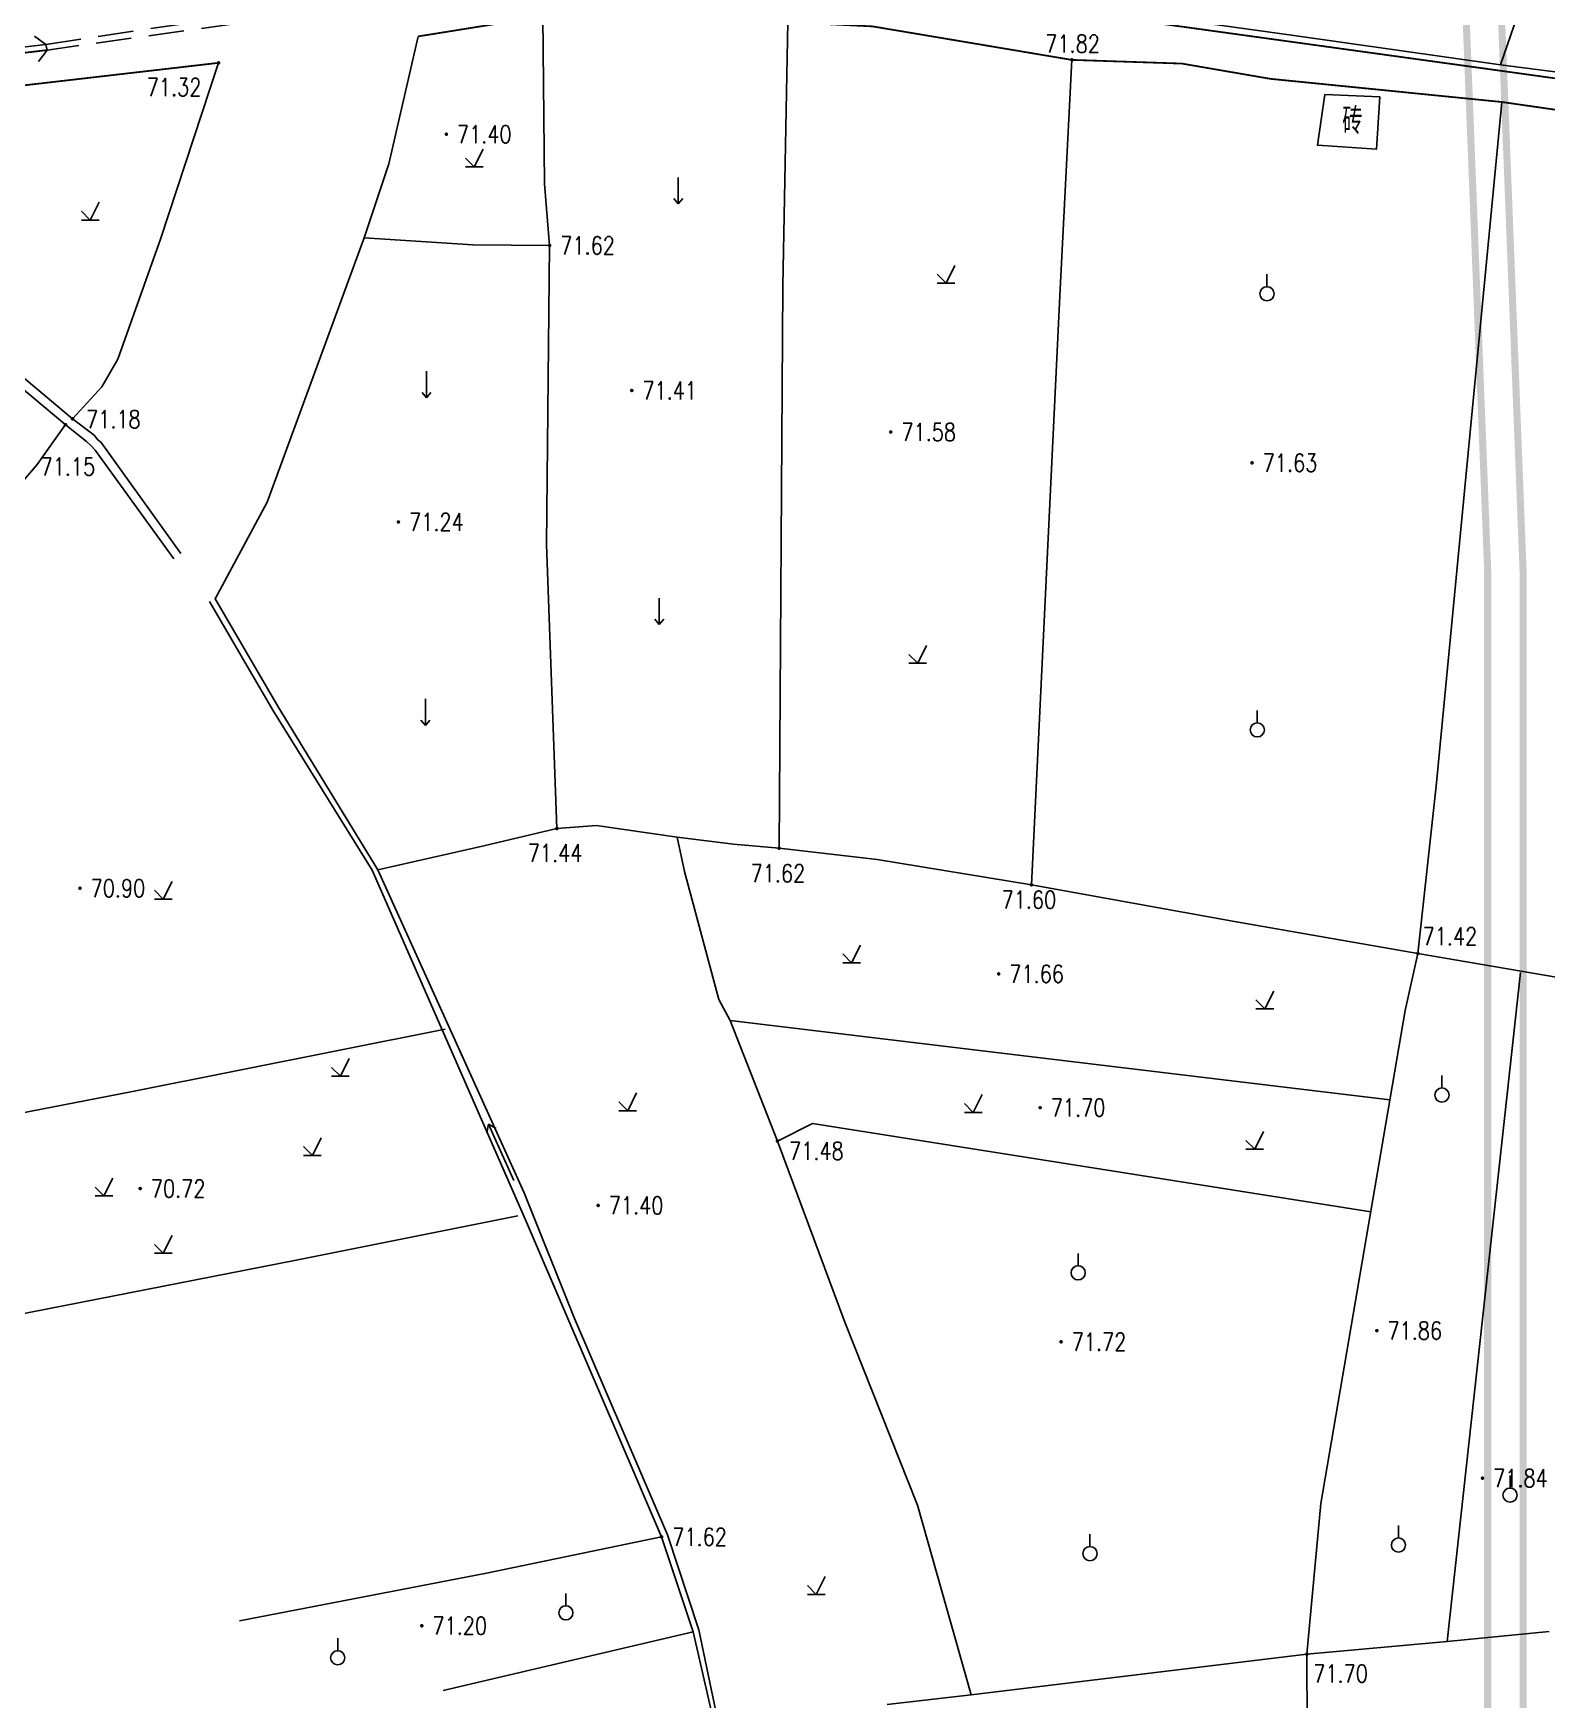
# Model space of a CAD drawing. Extents: x 10519 to 17598, y -625 to 2857.
# Drawn here: x 13924.2 to 14009.7, y 160.2 to 254.3 of the extents above; entities that cross this region are included whole.
import ezdxf
from ezdxf.enums import TextEntityAlignment as Align

# ---------------------------------------------------------------- set-up
doc = ezdxf.new("R2010")
doc.units = 0
doc.header["$MEASUREMENT"] = 0
for name, pattern in [('CENTER', [2, 1.25, -0.25, 0.25, -0.25]), ('CENTERX2', [4, 2.5, -0.5, 0.5, -0.5]), ('X3', [5, 4, -1]), ('X5', [3, 2, -1])]:
    doc.linetypes.add(name, pattern=pattern)
doc.layers.get('0').update_dxf_attribs({"linetype": 'CONTINUOUS'})
for name, color, linetype in [('00000衢化东路中线', 1, 'CENTER'), ('00000道路边线', 2, 'CONTINUOUS'), ('0000原地形', 252, 'CONTINUOUS'), ('GCD', 224, 'CONTINUOUS')]:
    doc.layers.add(name, color=color, linetype=linetype)
doc.styles.add('HZ', font='txt8.shx', dxfattribs={"width": 0.8, "bigfont": 'hz.shx'})
doc.styles.get("Standard").update_dxf_attribs({"font": 'txt8.shx', "width": 0.8, "bigfont": 'hz.shx'})
doc.linetypes.add('10421', pattern='A,2,[150,AAA.SHX,S=1,R=0,X=0,Y=1],1e-11', length=2)

# ---------------------------------------------------------------- blocks, each defined once
blk = doc.blocks.new('GC200')
at = {"linetype": 'Continuous', "const_width": 0.2, "flags": 128}
blk.add_lwpolyline([(-0.1, 0, 1), (0.1, 0, 1)], format="xyb", close=True, dxfattribs=at)

msp = doc.modelspace()

# ---------------------------------------------------------------- linework, layer by layer
at = {"layer": '00000衢化东路中线', "color": 6, "linetype": 'CENTERX2', "ltscale": 6}
msp.add_arc((13411.378, 223.919), 615, 0, 17.868144, dxfattribs=at)
at = {"layer": '00000道路边线', "const_width": 0.4}
for points in [[(13949.57, 7.079), (13982.275, 5.635, 0.427199), (14008.378, 30.611), (14008.378, 223.919, 0.078123), (13979.581, 407.095), (13942.921, 520.813, 0.456777), (13908.142, 535.6), (13803.036, 484.183), (13650.726, 409.675, -0.033896), (13609.6, 392.183), (12970.082, 169.998, 0.48251), (12960.756, 143.406, -0.48251), (12970.082, 169.998)], [(14006.378, 20.813), (14006.378, 223.919, 0.078123), (13977.678, 406.482), (13940.885, 520.611, 0.456777), (13913.061, 532.44), (13804.062, 479.119), (13652.957, 405.2, -0.033868), (13611.241, 387.46)], [(13958.293, 523.647), (13994.334, 411.851, -0.078123), (14023.878, 223.919), (14023.878, 36.677, 1), (14028.878, 36.677), (14028.878, 223.919, 0.078123), (13999.093, 413.385), (13963.052, 525.181, 1.000006), (13958.293, 523.647)]]:
    msp.add_lwpolyline(points, format="xyb", dxfattribs=at)
at = {"layer": '0000原地形', "linetype": 'Continuous'}
for p, q in [((14010.865, 263.492, 71.27), (14007.11, 252.525, 71.27)), ((14010.865, 263.492, 71.27), (14007.11, 252.525, 71.27)), ((13995.29, 254.197, 71.348), (13980.233, 256.315, 71.348)), ((13995.29, 254.197, 71.348), (13980.233, 256.315, 71.348)), ((13953.101, 245.797, 71.417), (13953.013, 255.257, 71.417)), ((13953.101, 245.797, 71.417), (13953.013, 255.257, 71.417)), ((13924.936, 253.672), (13924.292, 254.147)), ((13945.972, 254.129, 71.417), (13944.315, 246.937, 71.417)), ((13945.972, 254.129, 71.417), (13944.315, 246.937, 71.417)), ((13966.849, 254.931, 71.751), (13966.558, 240.025, 71.751)), ((13966.849, 254.931, 71.751), (13966.558, 240.025, 71.751)), ((14007.11, 252.525, 71.348), (13995.29, 254.197, 71.348)), ((14007.11, 252.525, 71.348), (13995.29, 254.197, 71.348)), ((13924.936, 253.672), (13911.379, 252.117)), ((13925.007, 253.355), (13924.525, 252.716)), ((13924.936, 253.672), (13925.007, 253.355)), ((13934.695, 252.634), (13931.416, 242.682)), ((13982.887, 252.802, 71.817), (13982.215, 239.474, 71.817)), ((13982.887, 252.802, 71.817), (13982.215, 239.474, 71.817)), ((14024.404, 250.264, 71.348), (14007.11, 252.525, 71.348)), ((14024.404, 250.264, 71.348), (14007.11, 252.525, 71.348)), ((14003.474, 211.794, 71.817), (14007.183, 250.424, 71.817)), ((14003.474, 211.794, 71.817), (14007.183, 250.424, 71.817)), ((13944.315, 246.937, 71.417), (13942.919, 242.749, 71.417)), ((13944.315, 246.937, 71.417), (13942.919, 242.749, 71.417)), ((13953.396, 242.324, 71.417), (13953.101, 245.797, 71.417)), ((13953.396, 242.324, 71.417), (13953.101, 245.797, 71.417)), ((13942.919, 242.749, 71.417), (13937.434, 227.835, 71.417)), ((13942.919, 242.749, 71.417), (13937.434, 227.835, 71.417)), ((13942.919, 242.749, 71.417), (13949.055, 242.357, 71.417)), ((13942.919, 242.749, 71.417), (13949.055, 242.357, 71.417)), ((13931.416, 242.682), (13929.009, 235.899)), ((13949.055, 242.357, 71.417), (13953.396, 242.324, 71.417)), ((13949.055, 242.357, 71.417), (13953.396, 242.324, 71.417)), ((13953.223, 225.449, 71.623), (13953.396, 242.324, 71.623)), ((13953.223, 225.449, 71.623), (13953.396, 242.324, 71.623)), ((13916.404, 240.947), (13926.446, 232.54)), ((13916.101, 240.537), (13926.121, 232.149)), ((13966.558, 240.025, 71.751), (13966.353, 208.295, 71.751)), ((13966.558, 240.025, 71.751), (13966.353, 208.295, 71.751)), ((13982.215, 239.474, 71.817), (13980.609, 206.228, 71.817)), ((13982.215, 239.474, 71.817), (13980.609, 206.228, 71.817)), ((13929.009, 235.899), (13928.094, 234.336)), ((13928.094, 234.336), (13926.446, 232.54)), ((13926.446, 232.54), (13927.678, 231.614)), ((13926.121, 232.149), (13927.241, 231.263)), ((13927.678, 231.614), (13927.874, 231.36)), ((13927.241, 231.263), (13927.501, 231.008)), ((13927.501, 231.008), (13927.725, 230.764)), ((13927.725, 230.764), (13932.162, 224.64)), ((13927.874, 231.36), (13928.061, 231.193)), ((13928.061, 231.193), (13932.573, 224.941)), ((13937.434, 227.835, 71.417), (13934.508, 222.369, 71.417)), ((13937.434, 227.835, 71.417), (13934.508, 222.369, 71.417)), ((13953.803, 209.405, 71.623), (13953.223, 225.449, 71.623)), ((13953.803, 209.405, 71.623), (13953.223, 225.449, 71.623)), ((13934.185, 222.233, 71.53), (13937.769, 216.096, 71.53)), ((13934.185, 222.233, 71.53), (13937.769, 216.096, 71.53)), ((13934.485, 222.408), (13938.067, 216.275)), ((13934.485, 222.408), (13938.067, 216.275)), ((13937.769, 216.096, 71.53), (13943.374, 207.062, 71.53)), ((13937.769, 216.096, 71.53), (13943.374, 207.062, 71.53)), ((13938.067, 216.275), (13943.684, 207.067)), ((13938.067, 216.275), (13943.684, 207.067)), ((14002.434, 202.353, 71.817), (14003.474, 211.794, 71.817)), ((14002.434, 202.353, 71.817), (14003.474, 211.794, 71.817)), ((13949.669, 208.427), (13953.803, 209.405)), ((13949.669, 208.427), (13953.803, 209.405)), ((13956.033, 209.57, 71.623), (13953.803, 209.405, 71.623)), ((13956.033, 209.57, 71.623), (13953.803, 209.405, 71.623)), ((13960.603, 208.923, 71.623), (13956.033, 209.57, 71.623)), ((13960.603, 208.923, 71.623), (13956.033, 209.57, 71.623)), ((13960.603, 208.923, 71.567), (13961.017, 206.983, 71.567)), ((13963.782, 208.53, 71.623), (13960.603, 208.923, 71.623)), ((13960.603, 208.923, 71.567), (13961.017, 206.983, 71.567)), ((13963.782, 208.53, 71.623), (13960.603, 208.923, 71.623)), ((13943.684, 207.067), (13949.669, 208.427)), ((13943.684, 207.067), (13949.669, 208.427)), ((13966.353, 208.295, 71.623), (13963.782, 208.53, 71.623)), ((13966.353, 208.295, 71.623), (13963.782, 208.53, 71.623)), ((13966.353, 208.295, 71.751), (13971.892, 207.656, 71.751)), ((13966.353, 208.295, 71.751), (13971.892, 207.656, 71.751)), ((13943.374, 207.062, 71.53), (13952.04, 187.322, 71.53)), ((13943.374, 207.062, 71.53), (13952.04, 187.322, 71.53)), ((13943.684, 207.067), (13951.958, 188.832)), ((13943.684, 207.067), (13951.958, 188.832)), ((13961.017, 206.983, 71.567), (13962.954, 199.761, 71.567)), ((13961.017, 206.983, 71.567), (13962.954, 199.761, 71.567)), ((13971.892, 207.656, 71.751), (13980.609, 206.228, 71.751)), ((13971.892, 207.656, 71.751), (13980.609, 206.228, 71.751)), ((13980.609, 206.228, 71.817), (13992.085, 204.157, 71.817)), ((13980.609, 206.228, 71.817), (13992.085, 204.157, 71.817)), ((13992.085, 204.157, 71.817), (14002.434, 202.353, 71.817)), ((13992.085, 204.157, 71.817), (14002.434, 202.353, 71.817)), ((14002.434, 202.353, 71.42), (14001.72, 199.128, 71.42)), ((14002.434, 202.353, 71.42), (14001.72, 199.128, 71.42)), ((14002.434, 202.353, 71.42), (14034.383, 196.898, 71.42)), ((14002.434, 202.353, 71.42), (14034.383, 196.898, 71.42)), ((14008.229, 201.273, 71.722), (14004.084, 163.516, 71.722)), ((14008.229, 201.273, 71.722), (14004.084, 163.516, 71.722)), ((13962.954, 199.761, 71.567), (13963.593, 198.562, 71.567)), ((13962.954, 199.761, 71.567), (13963.593, 198.562, 71.567)), ((13963.593, 198.562, 71.532), (14000.855, 194.084, 71.532)), ((13963.593, 198.562, 71.567), (13966.262, 191.762, 71.567)), ((13963.593, 198.562, 71.532), (14000.855, 194.084, 71.532)), ((13963.593, 198.562, 71.567), (13966.262, 191.762, 71.567)), ((14001.72, 199.128, 71.42), (13996.946, 171.303, 71.42)), ((14001.72, 199.128, 71.42), (13996.946, 171.303, 71.42)), ((13929.734, 194.538), (13947.489, 198.074)), ((13912.366, 191.181), (13929.734, 194.538)), ((13966.262, 191.762, 71.48), (13968.237, 192.757, 71.48)), ((13966.262, 191.762, 71.48), (13968.237, 192.757, 71.48)), ((13968.237, 192.757, 71.48), (13999.771, 187.768, 71.48)), ((13968.237, 192.757, 71.48), (13999.771, 187.768, 71.48)), ((13970.073, 181.527, 71.702), (13966.262, 191.762, 71.702)), ((13970.073, 181.527, 71.702), (13966.262, 191.762, 71.702)), ((13951.958, 188.832), (13954.801, 181.742)), ((13951.958, 188.832), (13954.801, 181.742)), ((13951.601, 187.54, 71.257), (13938.984, 185.026, 71.257)), ((13952.04, 187.322, 71.53), (13954.482, 181.605, 71.53)), ((13952.04, 187.322, 71.53), (13954.482, 181.605, 71.53)), ((13938.984, 185.026, 71.257), (13915.528, 180.423, 71.257)), ((13954.482, 181.605, 71.53), (13957.31, 175.035, 71.53)), ((13954.482, 181.605, 71.53), (13957.31, 175.035, 71.53)), ((13954.801, 181.742), (13957.629, 175.172)), ((13954.801, 181.742), (13957.629, 175.172)), ((13974.181, 171.198, 71.702), (13970.073, 181.527, 71.702)), ((13974.181, 171.198, 71.702), (13970.073, 181.527, 71.702)), ((13957.31, 175.035, 71.53), (13959.722, 169.413, 71.53)), ((13957.31, 175.035, 71.53), (13959.722, 169.413, 71.53)), ((13957.629, 175.172), (13960.047, 169.536)), ((13957.629, 175.172), (13960.047, 169.536)), ((13996.946, 171.303, 71.746), (13996.17, 162.791, 71.746)), ((13996.946, 171.303, 71.746), (13996.17, 162.791, 71.746)), ((13977.195, 160.494, 71.702), (13974.181, 171.198, 71.702)), ((13977.195, 160.494, 71.702), (13974.181, 171.198, 71.702)), ((13949.828, 167.365, 71.133), (13959.722, 169.413, 71.133)), ((13949.828, 167.365, 71.133), (13959.722, 169.413, 71.133)), ((13959.722, 169.413, 71.53), (13961.496, 164.057, 71.53)), ((13959.722, 169.413, 71.53), (13961.496, 164.057, 71.53)), ((13960.047, 169.536), (13961.828, 164.158)), ((13960.047, 169.536), (13961.828, 164.158)), ((13935.886, 164.667, 71.133), (13949.828, 167.365, 71.133)), ((13935.886, 164.667, 71.133), (13949.828, 167.365, 71.133)), ((13947.377, 160.74, 71.093), (13961.496, 164.057, 71.093)), ((13947.377, 160.74, 71.093), (13961.496, 164.057, 71.093)), ((13961.496, 164.057, 71.53), (13961.496, 164.057, 71.53)), ((13961.496, 164.057, 71.53), (13964.715, 150.174, 71.53)), ((13961.496, 164.057, 71.53), (13961.496, 164.057, 71.53)), ((13961.496, 164.057, 71.53), (13964.715, 150.174, 71.53)), ((13961.828, 164.158), (13961.828, 164.158)), ((13961.828, 164.158), (13962.871, 159.126)), ((13961.828, 164.158), (13961.828, 164.158)), ((13961.828, 164.158), (13962.871, 159.126)), ((14004.084, 163.516, 71.812), (14009.853, 164.08, 71.812)), ((14004.084, 163.516, 71.812), (14009.853, 164.08, 71.812)), ((13996.17, 162.791, 71.702), (13977.195, 160.494, 71.702)), ((13996.17, 162.791, 71.702), (13977.195, 160.494, 71.702)), ((13996.17, 162.791, 71.812), (14004.084, 163.516, 71.812)), ((13996.17, 162.791, 71.812), (14004.084, 163.516, 71.812)), ((13996.189, 158.641, 71.812), (13996.17, 162.791, 71.812)), ((13996.189, 158.641, 71.812), (13996.17, 162.791, 71.812)), ((13977.195, 160.494, 71.702), (13972.462, 159.951, 71.702)), ((13977.195, 160.494, 71.702), (13972.462, 159.951, 71.702))]:
    msp.add_line(p, q, dxfattribs=at)
at = {"layer": '0000原地形', "linetype": 'X5'}
for p, q in [((13924.936, 253.672), (13935.494, 255.262)), ((13935.709, 254.858), (13925.007, 253.355))]:
    msp.add_line(p, q, dxfattribs=at)
at = {"layer": '0000原地形'}
for p, q in [((13949.134, 246.758), (13949.634, 247.758)), ((13949.134, 246.758), (13949.634, 247.758)), ((13948.634, 247.258), (13949.134, 246.758)), ((13948.634, 247.258), (13949.134, 246.758)), ((13948.634, 246.758), (13949.634, 246.758)), ((13948.634, 246.758), (13949.634, 246.758)), ((13960.661, 244.669), (13960.661, 246.169)), ((13960.661, 244.669), (13960.661, 246.169)), ((13927.447, 243.761), (13927.947, 244.761)), ((13960.411, 244.969), (13960.661, 244.669)), ((13960.411, 244.969), (13960.661, 244.669)), ((13960.661, 244.669), (13960.911, 244.969)), ((13960.661, 244.669), (13960.911, 244.969)), ((13926.947, 244.261), (13927.447, 243.761)), ((13926.947, 243.761), (13927.947, 243.761)), ((13975.789, 240.195), (13976.289, 241.195)), ((13975.789, 240.195), (13976.289, 241.195)), ((13975.289, 240.695), (13975.789, 240.195)), ((13975.289, 240.695), (13975.789, 240.195)), ((13975.289, 240.195), (13976.289, 240.195)), ((13975.289, 240.195), (13976.289, 240.195)), ((13993.912, 239.998), (13993.912, 240.698)), ((13993.912, 239.998), (13993.912, 240.698)), ((13946.442, 233.724), (13946.442, 235.224)), ((13946.442, 233.724), (13946.442, 235.224)), ((13946.192, 234.024), (13946.442, 233.724)), ((13946.192, 234.024), (13946.442, 233.724)), ((13946.442, 233.724), (13946.692, 234.024)), ((13946.442, 233.724), (13946.692, 234.024)), ((13959.586, 220.92), (13959.586, 222.42)), ((13959.586, 220.92), (13959.586, 222.42)), ((13959.336, 221.22), (13959.586, 220.92)), ((13959.336, 221.22), (13959.586, 220.92)), ((13959.586, 220.92), (13959.836, 221.22)), ((13959.586, 220.92), (13959.836, 221.22)), ((13973.685, 219.235), (13974.185, 218.735)), ((13973.685, 219.235), (13974.185, 218.735)), ((13974.185, 218.735), (13974.685, 219.735)), ((13974.185, 218.735), (13974.685, 219.735)), ((13973.685, 218.735), (13974.685, 218.735)), ((13973.685, 218.735), (13974.685, 218.735)), ((13946.378, 215.226), (13946.378, 216.726)), ((13946.378, 215.226), (13946.378, 216.726)), ((13946.128, 215.526), (13946.378, 215.226)), ((13946.128, 215.526), (13946.378, 215.226)), ((13946.378, 215.226), (13946.628, 215.526)), ((13946.378, 215.226), (13946.628, 215.526)), ((13993.363, 215.374), (13993.363, 216.074)), ((13993.363, 215.374), (13993.363, 216.074)), ((13931.573, 205.423), (13932.073, 206.423)), ((13931.073, 205.923), (13931.573, 205.423)), ((13931.073, 205.423), (13932.073, 205.423)), ((13969.947, 202.326), (13970.447, 201.826)), ((13969.947, 202.326), (13970.447, 201.826)), ((13970.447, 201.826), (13970.947, 202.826)), ((13970.447, 201.826), (13970.947, 202.826)), ((13969.947, 201.826), (13970.947, 201.826)), ((13969.947, 201.826), (13970.947, 201.826)), ((13993.29, 199.728), (13993.79, 199.228)), ((13993.29, 199.728), (13993.79, 199.228)), ((13993.79, 199.228), (13994.29, 200.228)), ((13993.79, 199.228), (13994.29, 200.228)), ((13993.29, 199.228), (13994.29, 199.228)), ((13993.29, 199.228), (13994.29, 199.228)), ((13941.073, 195.923), (13941.573, 195.423)), ((13941.573, 195.423), (13942.073, 196.423)), ((13941.073, 195.423), (13942.073, 195.423)), ((14003.793, 194.758), (14003.793, 195.458)), ((14003.793, 194.758), (14003.793, 195.458)), ((13957.303, 193.976), (13957.803, 193.476)), ((13957.303, 193.976), (13957.803, 193.476)), ((13957.803, 193.476), (13958.303, 194.476)), ((13957.803, 193.476), (13958.303, 194.476)), ((13976.825, 193.882), (13977.325, 193.382)), ((13976.825, 193.882), (13977.325, 193.382)), ((13977.325, 193.382), (13977.825, 194.382)), ((13977.325, 193.382), (13977.825, 194.382)), ((13957.303, 193.476), (13958.303, 193.476)), ((13957.303, 193.476), (13958.303, 193.476)), ((13976.825, 193.382), (13977.825, 193.382)), ((13976.825, 193.382), (13977.825, 193.382)), ((13939.997, 190.95), (13940.497, 191.95)), ((13949.938, 192.722), (13949.845, 192.231)), ((13949.938, 192.722), (13949.845, 192.231)), ((13951.373, 189.53), (13949.938, 192.722)), ((13949.938, 192.722), (13950.368, 192.466)), ((13951.373, 189.53), (13949.938, 192.722)), ((13949.938, 192.722), (13950.368, 192.466)), ((13993.221, 191.295), (13993.721, 192.295)), ((13993.221, 191.295), (13993.721, 192.295)), ((13939.497, 191.45), (13939.997, 190.95)), ((13992.721, 191.795), (13993.221, 191.295)), ((13992.721, 191.795), (13993.221, 191.295)), ((13992.721, 191.295), (13993.721, 191.295)), ((13992.721, 191.295), (13993.721, 191.295)), ((13939.497, 190.95), (13940.497, 190.95)), ((13927.719, 189.166), (13928.219, 188.666)), ((13928.219, 188.666), (13928.719, 189.666)), ((13927.719, 188.666), (13928.719, 188.666)), ((13931.573, 185.423), (13932.073, 186.423)), ((13931.073, 185.923), (13931.573, 185.423)), ((13931.073, 185.423), (13932.073, 185.423)), ((13983.246, 184.722), (13983.246, 185.422)), ((13983.246, 184.722), (13983.246, 185.422)), ((14007.642, 172.172), (14007.642, 172.872)), ((14007.642, 172.172), (14007.642, 172.872)), ((13983.915, 168.87), (13983.915, 169.57)), ((13983.915, 168.87), (13983.915, 169.57)), ((14001.336, 169.353), (14001.336, 170.053)), ((14001.336, 169.353), (14001.336, 170.053)), ((13967.951, 166.668), (13968.451, 166.168)), ((13967.951, 166.668), (13968.451, 166.168)), ((13968.451, 166.168), (13968.951, 167.168)), ((13968.451, 166.168), (13968.951, 167.168)), ((13954.312, 165.525), (13954.312, 166.225)), ((13954.312, 165.525), (13954.312, 166.225)), ((13967.951, 166.168), (13968.951, 166.168)), ((13967.951, 166.168), (13968.951, 166.168)), ((13941.423, 162.988), (13941.423, 163.688)), ((13941.423, 162.988), (13941.423, 163.688))]:
    msp.add_line(p, q, dxfattribs=at)
at = {"layer": '0000原地形', "linetype": '10421'}
for p, q in [((13924.441, 229.956, 71.147), (13926.05, 232.208, 71.147)), ((13919.282, 223.903, 71.147), (13924.441, 229.956, 71.147))]:
    msp.add_line(p, q, dxfattribs=at)
at = {"layer": '0000原地形', "linetype": 'X3', "const_width": 0.1, "flags": 128}
for points in [[(14045.461, 246.868), (14044.022, 246.847), (14043.04, 247.271), (14024.338, 249.794), (14024.338, 249.794), (14007.155, 252.182), (14007.155, 252.182), (13977.753, 256.25), (13977.753, 256.25), (13977.753, 256.25), (13958.557, 257.721), (13958.557, 257.721), (13958.557, 257.721), (13939.76, 255.458), (13939.466, 255.611)], [(14045.461, 246.868), (14044.022, 246.847), (14043.04, 247.271), (14024.338, 249.794), (14024.338, 249.794), (14007.155, 252.182), (14007.155, 252.182), (13977.753, 256.25), (13977.753, 256.25), (13977.753, 256.25), (13958.557, 257.721), (13958.557, 257.721), (13958.557, 257.721), (13939.76, 255.458), (13939.466, 255.611)], [(13934.695, 252.634), (13908.399, 249.597)]]:
    msp.add_lwpolyline(points, dxfattribs=at)
at = {"layer": '0000原地形', "linetype": 'Continuous', "const_width": 0.1, "elevation": 72.643, "flags": 128}
msp.add_lwpolyline([(14044.762, 242.833), (14043.249, 244.378), (14042.461, 244.625), (14031.77, 247.103), (14012.881, 249.601), (14007.183, 250.424), (13994.109, 251.732), (13989.101, 252.594), (13982.887, 252.802), (13971.636, 254.693), (13966.849, 254.931), (13960.315, 255.48), (13953.013, 255.257), (13945.972, 254.129)], dxfattribs=at)
msp.add_lwpolyline([(14044.762, 242.833), (14043.249, 244.378), (14042.461, 244.625), (14031.77, 247.103), (14012.881, 249.601), (14007.183, 250.424), (13994.109, 251.732), (13989.101, 252.594), (13982.887, 252.802), (13971.636, 254.693), (13966.849, 254.931), (13960.315, 255.48), (13953.013, 255.257), (13945.972, 254.129)], dxfattribs=at)
at = {"layer": '0000原地形', "linetype": 'Continuous', "const_width": 0.1, "flags": 128}
msp.add_lwpolyline([(13925.007, 253.355), (13911.423, 251.731)], dxfattribs=at)
at = {"layer": '0000原地形', "linetype": 'Continuous', "flags": 128}
msp.add_lwpolyline([(13997.185, 250.842), (13996.773, 247.987), (14000.1, 247.767), (14000.293, 250.715)], close=True, dxfattribs=at)
msp.add_lwpolyline([(13997.185, 250.842), (13996.773, 247.987), (14000.1, 247.767), (14000.293, 250.715)], close=True, dxfattribs=at)
at = {"layer": '0000原地形'}
for centre in [(13993.912, 239.598), (13993.912, 239.598), (13993.363, 214.974), (13993.363, 214.974), (14003.793, 194.358), (14003.793, 194.358), (13983.246, 184.322), (13983.246, 184.322), (14007.642, 171.772), (14007.642, 171.772), (14001.336, 168.953), (14001.336, 168.953), (13983.915, 168.47), (13983.915, 168.47), (13954.312, 165.125), (13954.312, 165.125), (13941.423, 162.588), (13941.423, 162.588)]:
    msp.add_ellipse(centre, major_axis=(-0.283, 0.283), ratio=1, start_param=3.926991, end_param=10.210176, dxfattribs=at)

# ---------------------------------------------------------------- block references
at = {"layer": 'GCD', "linetype": 'Continuous'}
ref = msp.add_blockref('GC200', (13982.887, 252.802, 71.817), dxfattribs=dict(at, xscale=0.5, yscale=0.5, zscale=0.5))
ref.add_attrib('height', '71.82', dxfattribs={"linetype": 'Continuous', "height": 1, "style": 'HZ', "width": 0.8}).set_placement((13981.39, 253.714, 71.817), align=Align.MIDDLE_LEFT)
ref = msp.add_blockref('GC200', (13982.887, 252.802, 71.817), dxfattribs=dict(at, xscale=0.5, yscale=0.5, zscale=0.5))
ref.add_attrib('height', '71.82', dxfattribs={"linetype": 'Continuous', "height": 1, "style": 'HZ', "width": 0.8}).set_placement((13981.39, 253.714, 71.817), align=Align.MIDDLE_LEFT)
ref = msp.add_blockref('GC200', (13934.695, 252.634, 71.322), dxfattribs=dict(at, xscale=0.5, yscale=0.5, zscale=0.5))
ref.add_attrib('height', '71.32', dxfattribs={"linetype": 'Continuous', "height": 1, "style": 'HZ', "width": 0.8}).set_placement((13930.639, 251.263, 71.322), align=Align.MIDDLE_LEFT)
ref = msp.add_blockref('GC200', (13947.563, 248.606, 71.398), dxfattribs=dict(at, xscale=0.5, yscale=0.5, zscale=0.5))
ref.add_attrib('height', '71.40', dxfattribs={"linetype": 'Continuous', "height": 1, "style": 'HZ', "width": 0.8}).set_placement((13948.163, 248.606, 71.398), align=Align.MIDDLE_LEFT)
ref = msp.add_blockref('GC200', (13947.563, 248.606, 71.398), dxfattribs=dict(at, xscale=0.5, yscale=0.5, zscale=0.5))
ref.add_attrib('height', '71.40', dxfattribs={"linetype": 'Continuous', "height": 1, "style": 'HZ', "width": 0.8}).set_placement((13948.163, 248.606, 71.398), align=Align.MIDDLE_LEFT)
ref = msp.add_blockref('GC200', (13953.396, 242.324, 71.622), dxfattribs=dict(at, xscale=0.5, yscale=0.5, zscale=0.5))
ref.add_attrib('height', '71.62', dxfattribs={"linetype": 'Continuous', "height": 1, "style": 'HZ', "width": 0.8}).set_placement((13953.996, 242.324, 71.622), align=Align.MIDDLE_LEFT)
ref = msp.add_blockref('GC200', (13953.396, 242.324, 71.622), dxfattribs=dict(at, xscale=0.5, yscale=0.5, zscale=0.5))
ref.add_attrib('height', '71.62', dxfattribs={"linetype": 'Continuous', "height": 1, "style": 'HZ', "width": 0.8}).set_placement((13953.996, 242.324, 71.622), align=Align.MIDDLE_LEFT)
ref = msp.add_blockref('GC200', (13958.034, 234.137, 71.412), dxfattribs=dict(at, xscale=0.5, yscale=0.5, zscale=0.5))
ref.add_attrib('height', '71.41', dxfattribs={"linetype": 'Continuous', "height": 1, "style": 'HZ', "width": 0.8}).set_placement((13958.634, 234.137, 71.412), align=Align.MIDDLE_LEFT)
ref = msp.add_blockref('GC200', (13958.034, 234.137, 71.412), dxfattribs=dict(at, xscale=0.5, yscale=0.5, zscale=0.5))
ref.add_attrib('height', '71.41', dxfattribs={"linetype": 'Continuous', "height": 1, "style": 'HZ', "width": 0.8}).set_placement((13958.634, 234.137, 71.412), align=Align.MIDDLE_LEFT)
ref = msp.add_blockref('GC200', (13926.446, 232.54, 71.183), dxfattribs=dict(at, xscale=0.5, yscale=0.5, zscale=0.5))
ref.add_attrib('height', '71.18', dxfattribs={"linetype": 'Continuous', "height": 1, "style": 'HZ', "width": 0.8}).set_placement((13927.209, 232.511, 71.183), align=Align.MIDDLE_LEFT)
ref = msp.add_blockref('GC200', (13926.05, 232.208, 71.146), dxfattribs=dict(at, xscale=0.5, yscale=0.5, zscale=0.5))
ref.add_attrib('height', '71.15', dxfattribs={"linetype": 'Continuous', "height": 1, "style": 'HZ', "width": 0.8}).set_placement((13924.644, 229.843, 70.844), align=Align.MIDDLE_LEFT)
ref = msp.add_blockref('GC200', (13972.661, 231.792, 71.579), dxfattribs=dict(at, xscale=0.5, yscale=0.5, zscale=0.5))
ref.add_attrib('height', '71.58', dxfattribs={"linetype": 'Continuous', "height": 1, "style": 'HZ', "width": 0.8}).set_placement((13973.261, 231.792, 71.579), align=Align.MIDDLE_LEFT)
ref = msp.add_blockref('GC200', (13972.661, 231.792, 71.579), dxfattribs=dict(at, xscale=0.5, yscale=0.5, zscale=0.5))
ref.add_attrib('height', '71.58', dxfattribs={"linetype": 'Continuous', "height": 1, "style": 'HZ', "width": 0.8}).set_placement((13973.261, 231.792, 71.579), align=Align.MIDDLE_LEFT)
ref = msp.add_blockref('GC200', (13993.069, 230.053, 71.628), dxfattribs=dict(at, xscale=0.5, yscale=0.5, zscale=0.5))
ref.add_attrib('height', '71.63', dxfattribs={"linetype": 'Continuous', "height": 1, "style": 'HZ', "width": 0.8}).set_placement((13993.669, 230.053, 71.628), align=Align.MIDDLE_LEFT)
ref = msp.add_blockref('GC200', (13993.069, 230.053, 71.628), dxfattribs=dict(at, xscale=0.5, yscale=0.5, zscale=0.5))
ref.add_attrib('height', '71.63', dxfattribs={"linetype": 'Continuous', "height": 1, "style": 'HZ', "width": 0.8}).set_placement((13993.669, 230.053, 71.628), align=Align.MIDDLE_LEFT)
ref = msp.add_blockref('GC200', (13944.856, 226.714, 71.239), dxfattribs=dict(at, xscale=0.5, yscale=0.5, zscale=0.5))
ref.add_attrib('height', '71.24', dxfattribs={"linetype": 'Continuous', "height": 1, "style": 'HZ', "width": 0.8}).set_placement((13945.456, 226.714, 71.239), align=Align.MIDDLE_LEFT)
ref = msp.add_blockref('GC200', (13944.856, 226.714, 71.239), dxfattribs=dict(at, xscale=0.5, yscale=0.5, zscale=0.5))
ref.add_attrib('height', '71.24', dxfattribs={"linetype": 'Continuous', "height": 1, "style": 'HZ', "width": 0.8}).set_placement((13945.456, 226.714, 71.239), align=Align.MIDDLE_LEFT)
ref = msp.add_blockref('GC200', (13953.803, 209.405, 71.436), dxfattribs=dict(at, xscale=0.5, yscale=0.5, zscale=0.5))
ref.add_attrib('height', '71.44', dxfattribs={"linetype": 'Continuous', "height": 1, "style": 'HZ', "width": 0.8}).set_placement((13952.162, 208.028, 71.436), align=Align.MIDDLE_LEFT)
ref = msp.add_blockref('GC200', (13953.803, 209.405, 71.436), dxfattribs=dict(at, xscale=0.5, yscale=0.5, zscale=0.5))
ref.add_attrib('height', '71.44', dxfattribs={"linetype": 'Continuous', "height": 1, "style": 'HZ', "width": 0.8}).set_placement((13952.162, 208.028, 71.436), align=Align.MIDDLE_LEFT)
ref = msp.add_blockref('GC200', (13966.353, 208.295, 71.623), dxfattribs=dict(at, xscale=0.5, yscale=0.5, zscale=0.5))
ref.add_attrib('height', '71.62', dxfattribs={"linetype": 'Continuous', "height": 1, "style": 'HZ', "width": 0.8}).set_placement((13964.746, 206.876, 71.623), align=Align.MIDDLE_LEFT)
ref = msp.add_blockref('GC200', (13966.353, 208.295, 71.623), dxfattribs=dict(at, xscale=0.5, yscale=0.5, zscale=0.5))
ref.add_attrib('height', '71.62', dxfattribs={"linetype": 'Continuous', "height": 1, "style": 'HZ', "width": 0.8}).set_placement((13964.746, 206.876, 71.623), align=Align.MIDDLE_LEFT)
ref = msp.add_blockref('GC200', (13926.867, 206.035, 70.902), dxfattribs=dict(at, xscale=0.5, yscale=0.5, zscale=0.5))
ref.add_attrib('height', '70.90', dxfattribs={"linetype": 'Continuous', "height": 1, "style": 'HZ', "width": 0.8}).set_placement((13927.467, 206.035, 70.902), align=Align.MIDDLE_LEFT)
ref = msp.add_blockref('GC200', (13980.609, 206.228, 71.604), dxfattribs=dict(at, xscale=0.5, yscale=0.5, zscale=0.5))
ref.add_attrib('height', '71.60', dxfattribs={"linetype": 'Continuous', "height": 1, "style": 'HZ', "width": 0.8}).set_placement((13978.922, 205.386, 71.604), align=Align.MIDDLE_LEFT)
ref = msp.add_blockref('GC200', (13980.609, 206.228, 71.604), dxfattribs=dict(at, xscale=0.5, yscale=0.5, zscale=0.5))
ref.add_attrib('height', '71.60', dxfattribs={"linetype": 'Continuous', "height": 1, "style": 'HZ', "width": 0.8}).set_placement((13978.922, 205.386, 71.604), align=Align.MIDDLE_LEFT)
ref = msp.add_blockref('GC200', (14002.434, 202.353, 71.42), dxfattribs=dict(at, xscale=0.5, yscale=0.5, zscale=0.5))
ref.add_attrib('height', '71.42', dxfattribs={"linetype": 'Continuous', "height": 1, "style": 'HZ', "width": 0.8}).set_placement((14002.701, 203.327, 71.42), align=Align.MIDDLE_LEFT)
ref = msp.add_blockref('GC200', (14002.434, 202.353, 71.42), dxfattribs=dict(at, xscale=0.5, yscale=0.5, zscale=0.5))
ref.add_attrib('height', '71.42', dxfattribs={"linetype": 'Continuous', "height": 1, "style": 'HZ', "width": 0.8}).set_placement((14002.701, 203.327, 71.42), align=Align.MIDDLE_LEFT)
ref = msp.add_blockref('GC200', (13978.759, 201.2, 71.663), dxfattribs=dict(at, xscale=0.5, yscale=0.5, zscale=0.5))
ref.add_attrib('height', '71.66', dxfattribs={"linetype": 'Continuous', "height": 1, "style": 'HZ', "width": 0.8}).set_placement((13979.359, 201.2, 71.663), align=Align.MIDDLE_LEFT)
ref = msp.add_blockref('GC200', (13978.759, 201.2, 71.663), dxfattribs=dict(at, xscale=0.5, yscale=0.5, zscale=0.5))
ref.add_attrib('height', '71.66', dxfattribs={"linetype": 'Continuous', "height": 1, "style": 'HZ', "width": 0.8}).set_placement((13979.359, 201.2, 71.663), align=Align.MIDDLE_LEFT)
ref = msp.add_blockref('GC200', (13981.1, 193.647, 71.701), dxfattribs=dict(at, xscale=0.5, yscale=0.5, zscale=0.5))
ref.add_attrib('height', '71.70', dxfattribs={"linetype": 'Continuous', "height": 1, "style": 'HZ', "width": 0.8}).set_placement((13981.7, 193.647, 71.701), align=Align.MIDDLE_LEFT)
ref = msp.add_blockref('GC200', (13981.1, 193.647, 71.701), dxfattribs=dict(at, xscale=0.5, yscale=0.5, zscale=0.5))
ref.add_attrib('height', '71.70', dxfattribs={"linetype": 'Continuous', "height": 1, "style": 'HZ', "width": 0.8}).set_placement((13981.7, 193.647, 71.701), align=Align.MIDDLE_LEFT)
ref = msp.add_blockref('GC200', (13966.262, 191.762, 71.48), dxfattribs=dict(at, xscale=0.5, yscale=0.5, zscale=0.5))
ref.add_attrib('height', '71.48', dxfattribs={"linetype": 'Continuous', "height": 1, "style": 'HZ', "width": 0.8}).set_placement((13966.918, 191.207, 71.48), align=Align.MIDDLE_LEFT)
ref = msp.add_blockref('GC200', (13966.262, 191.762, 71.48), dxfattribs=dict(at, xscale=0.5, yscale=0.5, zscale=0.5))
ref.add_attrib('height', '71.48', dxfattribs={"linetype": 'Continuous', "height": 1, "style": 'HZ', "width": 0.8}).set_placement((13966.918, 191.207, 71.48), align=Align.MIDDLE_LEFT)
ref = msp.add_blockref('GC200', (13930.269, 189.081, 70.717), dxfattribs=dict(at, xscale=0.5, yscale=0.5, zscale=0.5))
ref.add_attrib('height', '70.72', dxfattribs={"linetype": 'Continuous', "height": 1, "style": 'HZ', "width": 0.8}).set_placement((13930.869, 189.081, 70.717), align=Align.MIDDLE_LEFT)
ref = msp.add_blockref('GC200', (13956.134, 188.125, 71.404), dxfattribs=dict(at, xscale=0.5, yscale=0.5, zscale=0.5))
ref.add_attrib('height', '71.40', dxfattribs={"linetype": 'Continuous', "height": 1, "style": 'HZ', "width": 0.8}).set_placement((13956.734, 188.125, 71.404), align=Align.MIDDLE_LEFT)
ref = msp.add_blockref('GC200', (13956.134, 188.125, 71.404), dxfattribs=dict(at, xscale=0.5, yscale=0.5, zscale=0.5))
ref.add_attrib('height', '71.40', dxfattribs={"linetype": 'Continuous', "height": 1, "style": 'HZ', "width": 0.8}).set_placement((13956.734, 188.125, 71.404), align=Align.MIDDLE_LEFT)
ref = msp.add_blockref('GC200', (13982.282, 180.426, 71.719), dxfattribs=dict(at, xscale=0.5, yscale=0.5, zscale=0.5))
ref.add_attrib('height', '71.72', dxfattribs={"linetype": 'Continuous', "height": 1, "style": 'HZ', "width": 0.8}).set_placement((13982.882, 180.426, 71.719), align=Align.MIDDLE_LEFT)
ref = msp.add_blockref('GC200', (13982.282, 180.426, 71.719), dxfattribs=dict(at, xscale=0.5, yscale=0.5, zscale=0.5))
ref.add_attrib('height', '71.72', dxfattribs={"linetype": 'Continuous', "height": 1, "style": 'HZ', "width": 0.8}).set_placement((13982.882, 180.426, 71.719), align=Align.MIDDLE_LEFT)
ref = msp.add_blockref('GC200', (14000.117, 181.058, 71.86), dxfattribs=dict(at, xscale=0.5, yscale=0.5, zscale=0.5))
ref.add_attrib('height', '71.86', dxfattribs={"linetype": 'Continuous', "height": 1, "style": 'HZ', "width": 0.8}).set_placement((14000.717, 181.058, 71.86), align=Align.MIDDLE_LEFT)
ref = msp.add_blockref('GC200', (14000.117, 181.058, 71.86), dxfattribs=dict(at, xscale=0.5, yscale=0.5, zscale=0.5))
ref.add_attrib('height', '71.86', dxfattribs={"linetype": 'Continuous', "height": 1, "style": 'HZ', "width": 0.8}).set_placement((14000.717, 181.058, 71.86), align=Align.MIDDLE_LEFT)
ref = msp.add_blockref('GC200', (14006.083, 172.729, 71.837), dxfattribs=dict(at, xscale=0.5, yscale=0.5, zscale=0.5))
ref.add_attrib('height', '71.84', dxfattribs={"linetype": 'Continuous', "height": 1, "style": 'HZ', "width": 0.8}).set_placement((14006.683, 172.729, 71.837), align=Align.MIDDLE_LEFT)
ref = msp.add_blockref('GC200', (14006.083, 172.729, 71.837), dxfattribs=dict(at, xscale=0.5, yscale=0.5, zscale=0.5))
ref.add_attrib('height', '71.84', dxfattribs={"linetype": 'Continuous', "height": 1, "style": 'HZ', "width": 0.8}).set_placement((14006.683, 172.729, 71.837), align=Align.MIDDLE_LEFT)
ref = msp.add_blockref('GC200', (13959.722, 169.413, 71.618), dxfattribs=dict(at, xscale=0.5, yscale=0.5, zscale=0.5))
ref.add_attrib('height', '71.62', dxfattribs={"linetype": 'Continuous', "height": 1, "style": 'HZ', "width": 0.8}).set_placement((13960.322, 169.413, 71.618), align=Align.MIDDLE_LEFT)
ref = msp.add_blockref('GC200', (13959.722, 169.413, 71.618), dxfattribs=dict(at, xscale=0.5, yscale=0.5, zscale=0.5))
ref.add_attrib('height', '71.62', dxfattribs={"linetype": 'Continuous', "height": 1, "style": 'HZ', "width": 0.8}).set_placement((13960.322, 169.413, 71.618), align=Align.MIDDLE_LEFT)
ref = msp.add_blockref('GC200', (13946.174, 164.394, 71.2), dxfattribs=dict(at, xscale=0.5, yscale=0.5, zscale=0.5))
ref.add_attrib('height', '71.20', dxfattribs={"linetype": 'Continuous', "height": 1, "style": 'HZ', "width": 0.8}).set_placement((13946.774, 164.394, 71.2), align=Align.MIDDLE_LEFT)
ref = msp.add_blockref('GC200', (13946.174, 164.394, 71.2), dxfattribs=dict(at, xscale=0.5, yscale=0.5, zscale=0.5))
ref.add_attrib('height', '71.20', dxfattribs={"linetype": 'Continuous', "height": 1, "style": 'HZ', "width": 0.8}).set_placement((13946.774, 164.394, 71.2), align=Align.MIDDLE_LEFT)
ref = msp.add_blockref('GC200', (13996.17, 162.791, 71.702), dxfattribs=dict(at, xscale=0.5, yscale=0.5, zscale=0.5))
ref.add_attrib('height', '71.70', dxfattribs={"linetype": 'Continuous', "height": 1, "style": 'HZ', "width": 0.8}).set_placement((13996.527, 161.695, 71.702), align=Align.MIDDLE_LEFT)
ref = msp.add_blockref('GC200', (13996.17, 162.791, 71.702), dxfattribs=dict(at, xscale=0.5, yscale=0.5, zscale=0.5))
ref.add_attrib('height', '71.70', dxfattribs={"linetype": 'Continuous', "height": 1, "style": 'HZ', "width": 0.8}).set_placement((13996.527, 161.695, 71.702), align=Align.MIDDLE_LEFT)

# ---------------------------------------------------------------- texts
at = {"layer": '0000原地形', "linetype": 'Continuous', "width": 0.8}
msp.add_text('砖', height=1.5, dxfattribs=at).set_placement((13999.306, 249.358), align=Align.MIDDLE_RIGHT)
msp.add_text('砖', height=1.5, dxfattribs=at).set_placement((13999.306, 249.358), align=Align.MIDDLE_RIGHT)

doc.saveas('drawing.dxf')
